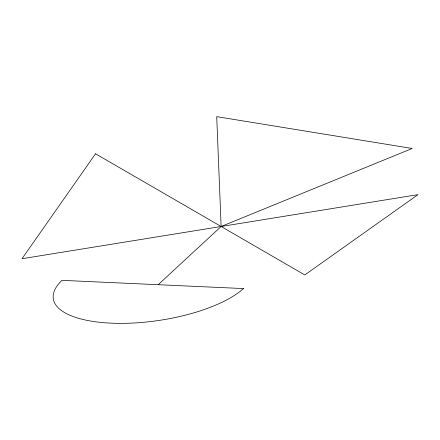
<?xml version="1.0" encoding="UTF-8"?>
<svg xmlns="http://www.w3.org/2000/svg" width="440" height="440" viewBox="0 0 440 440"><rect width="100%" height="100%" fill="white"/><g stroke="black" fill="none" stroke-linecap="round" stroke-linejoin="round"><path stroke-width="0.66" d="M158.169 284.708L221.133 226.496L412.192 148.472L216.716 116.644L221.133 226.496M95.541 153.78L22 258.726L418 194.634L304.799 274.94L95.541 153.78M243.502 288.574L61.963 280.346A101.118 36.927 -8.4 0 0 110.957 323.147A101.118 36.927 -8.4 0 0 243.502 288.574"/></g></svg>
